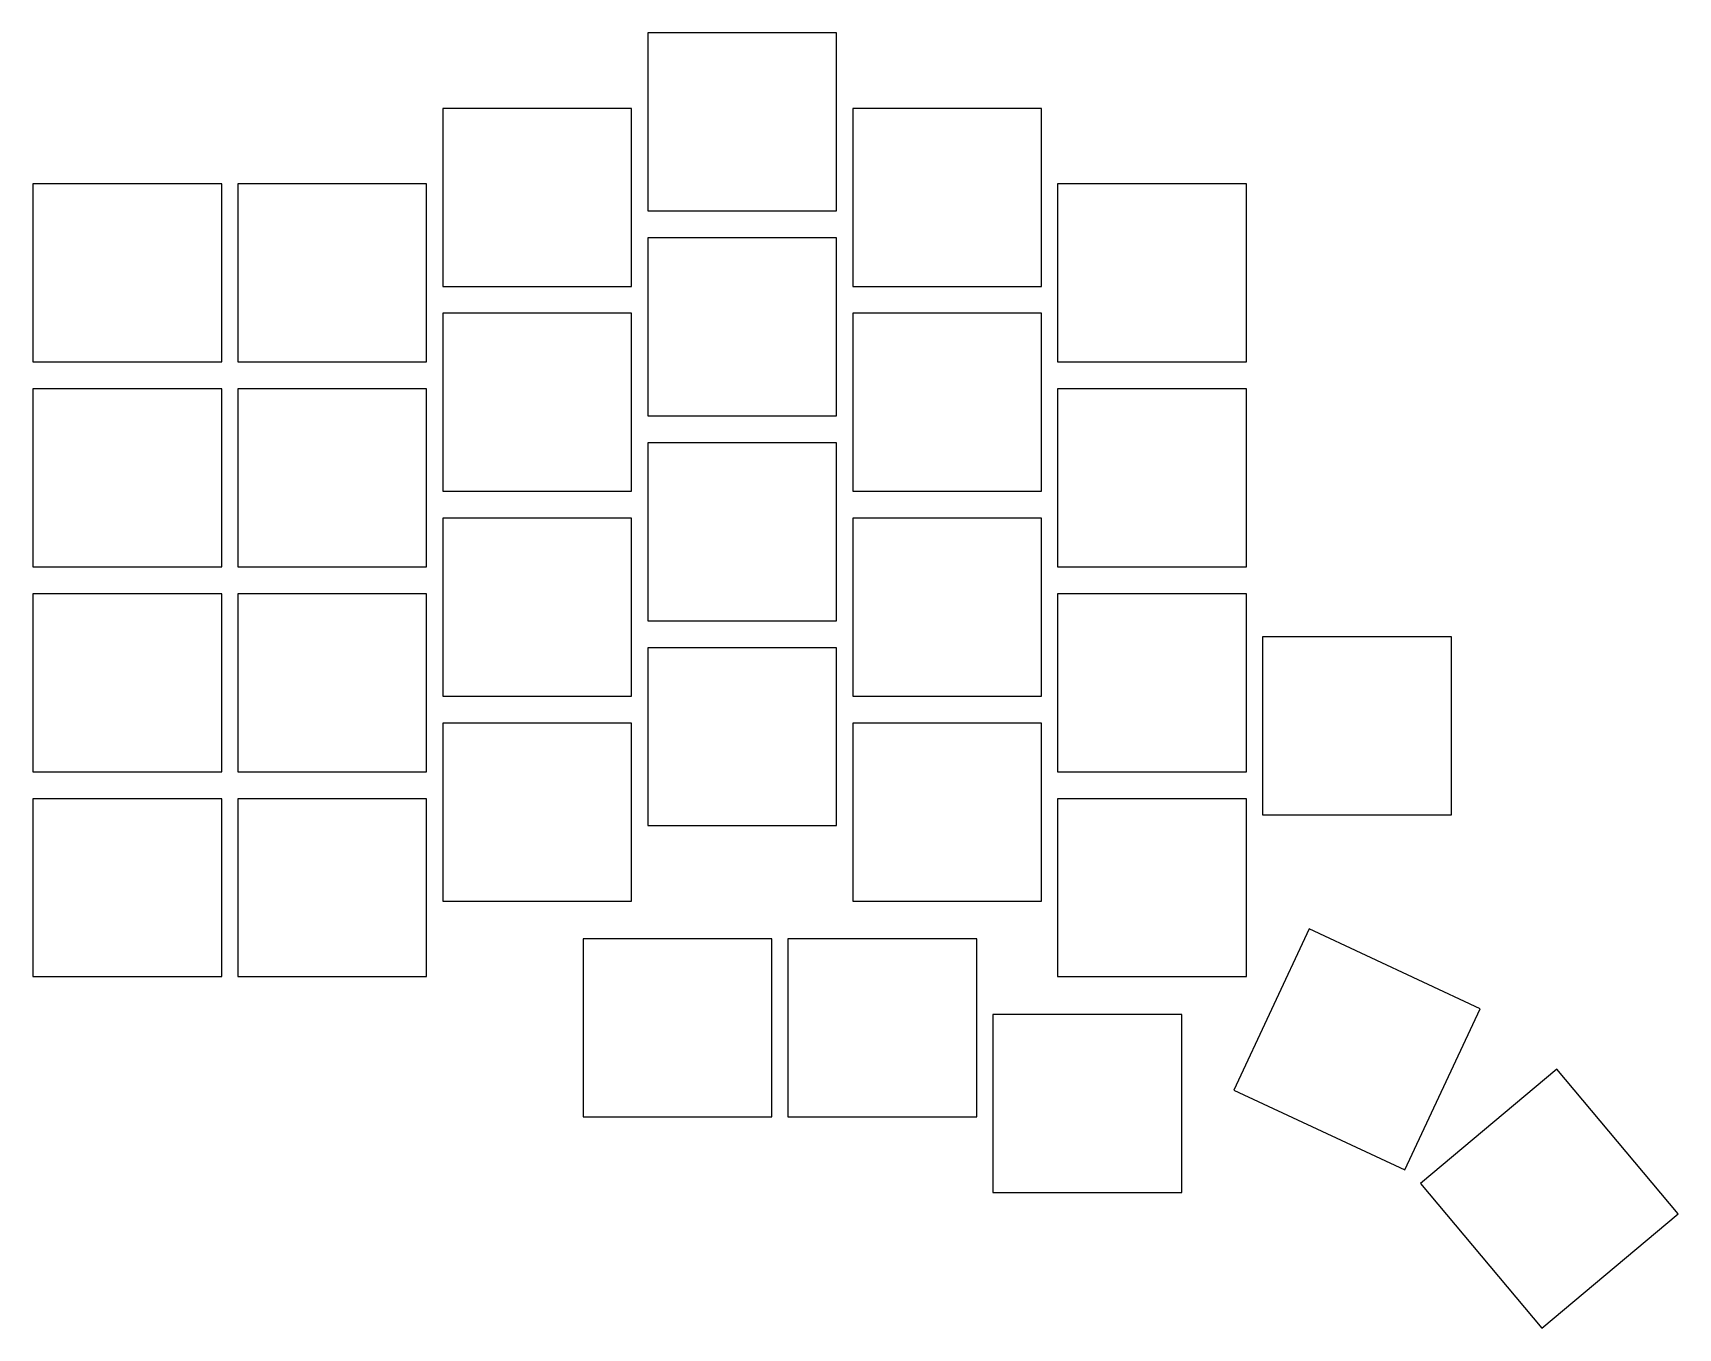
# Model space of a CAD drawing. Header units: millimetres. Extents: x -9 to 144, y -41 to 79.
import ezdxf

# ---------------------------------------------------------------- set-up
doc = ezdxf.new("R2010")
doc.units = ezdxf.units.MM

msp = doc.modelspace()

# ---------------------------------------------------------------- linework, layer by layer
for p, q in [((65.75, 79.25), (48.25, 79.25)), ((48.25, 79.25), (48.25, 62.75)), ((65.75, 62.75), (65.75, 79.25)), ((46.75, 72.25), (29.25, 72.25)), ((29.25, 72.25), (29.25, 55.75)), ((46.75, 55.75), (46.75, 72.25)), ((84.75, 72.25), (67.25, 72.25)), ((67.25, 72.25), (67.25, 55.75)), ((84.75, 55.75), (84.75, 72.25)), ((8.75, 65.25), (-8.75, 65.25)), ((-8.75, 65.25), (-8.75, 48.75)), ((8.75, 48.75), (8.75, 65.25)), ((27.75, 65.25), (10.25, 65.25)), ((10.25, 65.25), (10.25, 48.75)), ((27.75, 48.75), (27.75, 65.25)), ((103.75, 65.25), (86.25, 65.25)), ((86.25, 65.25), (86.25, 48.75)), ((103.75, 48.75), (103.75, 65.25)), ((48.25, 62.75), (65.75, 62.75)), ((65.75, 60.25), (48.25, 60.25)), ((48.25, 60.25), (48.25, 43.75)), ((65.75, 43.75), (65.75, 60.25)), ((29.25, 55.75), (46.75, 55.75)), ((67.25, 55.75), (84.75, 55.75)), ((46.75, 53.25), (29.25, 53.25)), ((29.25, 53.25), (29.25, 36.75)), ((46.75, 36.75), (46.75, 53.25)), ((84.75, 53.25), (67.25, 53.25)), ((67.25, 53.25), (67.25, 36.75)), ((84.75, 36.75), (84.75, 53.25)), ((-8.75, 48.75), (8.75, 48.75)), ((10.25, 48.75), (27.75, 48.75)), ((86.25, 48.75), (103.75, 48.75)), ((8.75, 46.25), (-8.75, 46.25)), ((-8.75, 46.25), (-8.75, 29.75)), ((8.75, 29.75), (8.75, 46.25)), ((27.75, 46.25), (10.25, 46.25)), ((10.25, 46.25), (10.25, 29.75)), ((27.75, 29.75), (27.75, 46.25)), ((103.75, 46.25), (86.25, 46.25)), ((86.25, 46.25), (86.25, 29.75)), ((103.75, 29.75), (103.75, 46.25)), ((48.25, 43.75), (65.75, 43.75)), ((65.75, 41.25), (48.25, 41.25)), ((48.25, 41.25), (48.25, 24.75)), ((65.75, 24.75), (65.75, 41.25)), ((29.25, 36.75), (46.75, 36.75)), ((67.25, 36.75), (84.75, 36.75)), ((46.75, 34.25), (29.25, 34.25)), ((29.25, 34.25), (29.25, 17.75)), ((46.75, 17.75), (46.75, 34.25)), ((84.75, 34.25), (67.25, 34.25)), ((67.25, 34.25), (67.25, 17.75)), ((84.75, 17.75), (84.75, 34.25)), ((-8.75, 29.75), (8.75, 29.75)), ((10.25, 29.75), (27.75, 29.75)), ((86.25, 29.75), (103.75, 29.75)), ((8.75, 27.25), (-8.75, 27.25)), ((-8.75, 27.25), (-8.75, 10.75)), ((8.75, 10.75), (8.75, 27.25)), ((27.75, 27.25), (10.25, 27.25)), ((10.25, 27.25), (10.25, 10.75)), ((27.75, 10.75), (27.75, 27.25)), ((103.75, 27.25), (86.25, 27.25)), ((86.25, 27.25), (86.25, 10.75)), ((103.75, 10.75), (103.75, 27.25)), ((48.25, 24.75), (65.75, 24.75)), ((122.75, 23.25), (105.25, 23.25)), ((105.25, 23.25), (105.25, 6.75)), ((122.75, 6.75), (122.75, 23.25)), ((65.75, 22.25), (48.25, 22.25)), ((48.25, 22.25), (48.25, 5.75)), ((65.75, 5.75), (65.75, 22.25)), ((29.25, 17.75), (46.75, 17.75)), ((67.25, 17.75), (84.75, 17.75)), ((46.75, 15.25), (29.25, 15.25)), ((29.25, 15.25), (29.25, -1.25)), ((46.75, -1.25), (46.75, 15.25)), ((84.75, 15.25), (67.25, 15.25)), ((67.25, 15.25), (67.25, -1.25)), ((84.75, -1.25), (84.75, 15.25)), ((-8.75, 10.75), (8.75, 10.75)), ((10.25, 10.75), (27.75, 10.75)), ((86.25, 10.75), (103.75, 10.75)), ((8.75, 8.25), (-8.75, 8.25)), ((-8.75, 8.25), (-8.75, -8.25)), ((8.75, -8.25), (8.75, 8.25)), ((27.75, 8.25), (10.25, 8.25)), ((10.25, 8.25), (10.25, -8.25)), ((27.75, -8.25), (27.75, 8.25)), ((103.75, 8.25), (86.25, 8.25)), ((86.25, 8.25), (86.25, -8.25)), ((103.75, -8.25), (103.75, 8.25)), ((105.25, 6.75), (122.75, 6.75)), ((48.25, 5.75), (65.75, 5.75)), ((29.25, -1.25), (46.75, -1.25)), ((67.25, -1.25), (84.75, -1.25)), ((109.56, -3.83), (102.58, -18.78)), ((125.42, -11.22), (109.56, -3.83)), ((59.75, -4.75), (42.25, -4.75)), ((42.25, -4.75), (42.25, -21.25)), ((59.75, -21.25), (59.75, -4.75)), ((78.75, -4.75), (61.25, -4.75)), ((61.25, -4.75), (61.25, -21.25)), ((78.75, -21.25), (78.75, -4.75)), ((-8.75, -8.25), (8.75, -8.25)), ((10.25, -8.25), (27.75, -8.25)), ((86.25, -8.25), (103.75, -8.25)), ((97.75, -11.75), (80.25, -11.75)), ((80.25, -11.75), (80.25, -28.25)), ((97.75, -28.25), (97.75, -11.75)), ((118.44, -26.17), (125.42, -11.22)), ((132.52, -16.82), (119.88, -27.43)), ((143.77, -30.23), (132.52, -16.82)), ((102.58, -18.78), (118.44, -26.17)), ((42.25, -21.25), (59.75, -21.25)), ((61.25, -21.25), (78.75, -21.25)), ((119.88, -27.43), (131.13, -40.84)), ((80.25, -28.25), (97.75, -28.25)), ((131.13, -40.84), (143.77, -30.23))]:
    msp.add_line(p, q)

doc.saveas('drawing.dxf')
